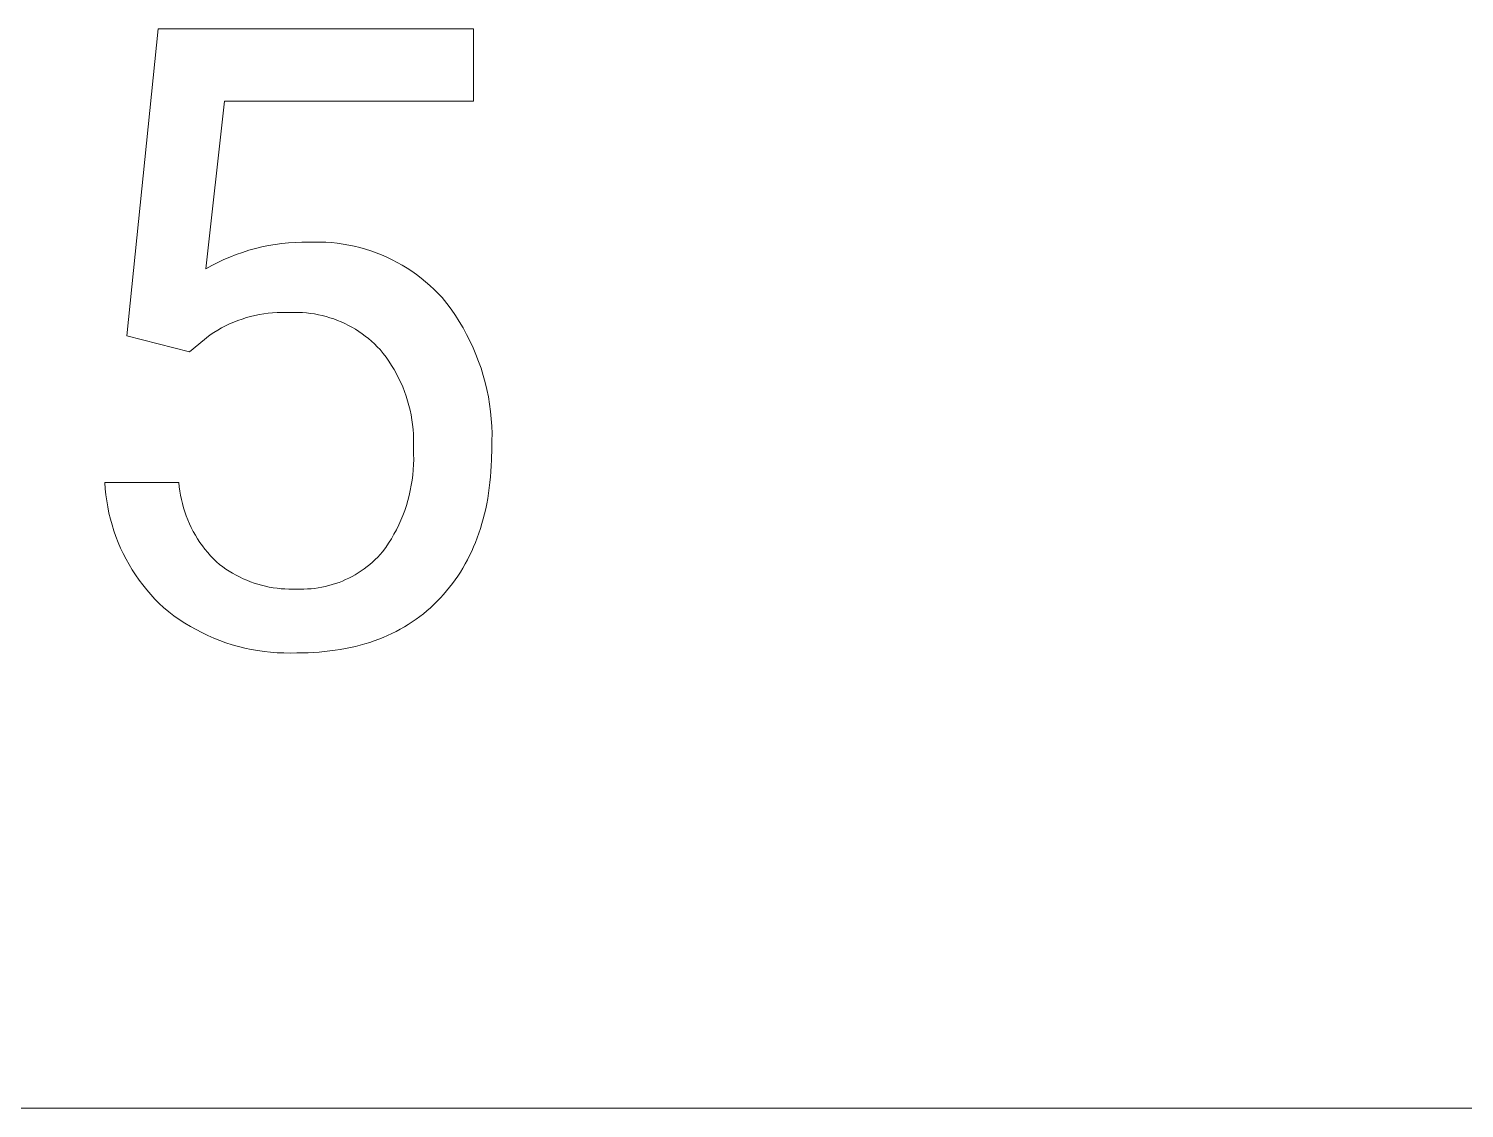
# Model space of a CAD drawing. Header units: millimetres. Extents: x 430 to 4403, y -1522 to 1254.
# Drawn here: x 3848.6 to 3936.4, y -1300.1 to -1234.2 of the extents above; entities that cross this region are included whole.
import ezdxf

# ---------------------------------------------------------------- set-up
doc = ezdxf.new("R2010")
doc.units = ezdxf.units.MM
doc.header["$MEASUREMENT"] = 0
doc.layers.add('Domyślny', color=7, linetype='Continuous', true_color=0x000000)

msp = doc.modelspace()

# ---------------------------------------------------------------- linework, layer by layer
at = {"layer": 'Domyślny', "color": 18, "lineweight": 15, "true_color": 0x000000}
for p, q in [((3854.596, -1252.929), (3856.515, -1234.169)), ((3856.515, -1234.169), (3875.791, -1234.169)), ((3875.791, -1234.169), (3875.791, -1238.588)), ((3860.563, -1238.588), (3859.425, -1248.841)), ((3875.791, -1238.588), (3860.563, -1238.588)), ((3860.899, -1248.119), (3861.282, -1247.97)), ((3861.282, -1247.97), (3861.67, -1247.834)), ((3861.67, -1247.834), (3862.061, -1247.711)), ((3862.061, -1247.711), (3862.457, -1247.602)), ((3862.457, -1247.602), (3862.856, -1247.505)), ((3862.856, -1247.505), (3863.259, -1247.423)), ((3863.259, -1247.423), (3863.663, -1247.354)), ((3863.663, -1247.354), (3864.07, -1247.298)), ((3864.07, -1247.298), (3864.479, -1247.256)), ((3864.479, -1247.256), (3864.889, -1247.228)), ((3864.889, -1247.228), (3865.299, -1247.214)), ((3865.299, -1247.214), (3865.71, -1247.214)), ((3865.71, -1247.214), (3866.061, -1247.203)), ((3866.061, -1247.203), (3866.412, -1247.204)), ((3866.412, -1247.204), (3866.763, -1247.217)), ((3866.763, -1247.217), (3867.113, -1247.242)), ((3867.113, -1247.242), (3867.462, -1247.279)), ((3867.462, -1247.279), (3867.81, -1247.328)), ((3867.81, -1247.328), (3868.156, -1247.388)), ((3868.156, -1247.388), (3868.5, -1247.46)), ((3868.5, -1247.46), (3868.841, -1247.544)), ((3868.841, -1247.544), (3869.179, -1247.639)), ((3869.179, -1247.639), (3869.513, -1247.746)), ((3869.513, -1247.746), (3869.844, -1247.864)), ((3869.844, -1247.864), (3870.171, -1247.993)), ((3870.171, -1247.993), (3870.493, -1248.133)), ((3859.425, -1248.841), (3859.784, -1248.642)), ((3859.784, -1248.642), (3860.15, -1248.455)), ((3860.15, -1248.455), (3860.522, -1248.281)), ((3860.522, -1248.281), (3860.899, -1248.119)), ((3870.493, -1248.133), (3870.81, -1248.284)), ((3870.81, -1248.284), (3871.122, -1248.445)), ((3871.122, -1248.445), (3871.428, -1248.617)), ((3871.428, -1248.617), (3871.728, -1248.8)), ((3871.728, -1248.8), (3872.022, -1248.992)), ((3872.022, -1248.992), (3872.309, -1249.194)), ((3872.309, -1249.194), (3872.589, -1249.406)), ((3872.589, -1249.406), (3872.861, -1249.627)), ((3872.861, -1249.627), (3873.127, -1249.858)), ((3873.127, -1249.858), (3873.384, -1250.097)), ((3873.384, -1250.097), (3873.632, -1250.345)), ((3873.632, -1250.345), (3873.873, -1250.601)), ((3873.873, -1250.601), (3874.153, -1250.954)), ((3863.236, -1251.553), (3862.965, -1251.589)), ((3863.507, -1251.526), (3863.236, -1251.553)), ((3863.78, -1251.509), (3863.507, -1251.526)), ((3864.053, -1251.501), (3863.78, -1251.509)), ((3864.326, -1251.503), (3864.053, -1251.501)), ((3864.598, -1251.514), (3864.326, -1251.503)), ((3864.843, -1251.507), (3864.598, -1251.514)), ((3865.088, -1251.509), (3864.843, -1251.507)), ((3865.332, -1251.52), (3865.088, -1251.509)), ((3865.576, -1251.539), (3865.332, -1251.52)), ((3865.819, -1251.566), (3865.576, -1251.539)), ((3874.153, -1250.954), (3874.421, -1251.316)), ((3874.421, -1251.316), (3874.677, -1251.688)), ((3860.631, -1252.325), (3860.389, -1252.45)), ((3860.878, -1252.208), (3860.631, -1252.325)), ((3861.128, -1252.099), (3860.878, -1252.208)), ((3861.382, -1251.999), (3861.128, -1252.099)), ((3861.64, -1251.908), (3861.382, -1251.999)), ((3861.9, -1251.826), (3861.64, -1251.908)), ((3862.163, -1251.753), (3861.9, -1251.826)), ((3862.428, -1251.689), (3862.163, -1251.753)), ((3862.696, -1251.635), (3862.428, -1251.689)), ((3862.965, -1251.589), (3862.696, -1251.635)), ((3866.061, -1251.602), (3865.819, -1251.566)), ((3866.302, -1251.646), (3866.061, -1251.602)), ((3866.541, -1251.699), (3866.302, -1251.646)), ((3866.778, -1251.76), (3866.541, -1251.699)), ((3867.013, -1251.829), (3866.778, -1251.76)), ((3867.245, -1251.907), (3867.013, -1251.829)), ((3867.474, -1251.992), (3867.245, -1251.907)), ((3867.7, -1252.086), (3867.474, -1251.992)), ((3867.923, -1252.187), (3867.7, -1252.086)), ((3868.142, -1252.296), (3867.923, -1252.187)), ((3868.357, -1252.412), (3868.142, -1252.296)), ((3868.568, -1252.536), (3868.357, -1252.412)), ((3874.677, -1251.688), (3874.92, -1252.067)), ((3874.92, -1252.067), (3875.151, -1252.455)), ((3858.42, -1253.908), (3854.596, -1252.929)), ((3859.69, -1252.877), (3858.42, -1253.908)), ((3859.918, -1252.726), (3859.69, -1252.877)), ((3860.151, -1252.584), (3859.918, -1252.726)), ((3860.389, -1252.45), (3860.151, -1252.584)), ((3868.775, -1252.668), (3868.568, -1252.536)), ((3868.977, -1252.806), (3868.775, -1252.668)), ((3869.174, -1252.951), (3868.977, -1252.806)), ((3869.365, -1253.104), (3869.174, -1252.951)), ((3869.552, -1253.262), (3869.365, -1253.104)), ((3869.732, -1253.428), (3869.552, -1253.262)), ((3875.151, -1252.455), (3875.368, -1252.85)), ((3875.368, -1252.85), (3875.572, -1253.252)), ((3875.572, -1253.252), (3875.762, -1253.66)), ((3869.907, -1253.599), (3869.732, -1253.428)), ((3870.076, -1253.776), (3869.907, -1253.599)), ((3870.263, -1254.008), (3870.076, -1253.776)), ((3870.442, -1254.246), (3870.263, -1254.008)), ((3875.762, -1253.66), (3875.938, -1254.075)), ((3875.938, -1254.075), (3876.101, -1254.496)), ((3870.613, -1254.49), (3870.442, -1254.246)), ((3870.776, -1254.74), (3870.613, -1254.49)), ((3870.93, -1254.995), (3870.776, -1254.74)), ((3871.075, -1255.255), (3870.93, -1254.995)), ((3876.101, -1254.496), (3876.249, -1254.922)), ((3876.249, -1254.922), (3876.382, -1255.352)), ((3871.212, -1255.52), (3871.075, -1255.255)), ((3871.339, -1255.789), (3871.212, -1255.52)), ((3871.458, -1256.062), (3871.339, -1255.789)), ((3876.382, -1255.352), (3876.501, -1255.787)), ((3876.501, -1255.787), (3876.606, -1256.226)), ((3871.567, -1256.34), (3871.458, -1256.062)), ((3871.666, -1256.621), (3871.567, -1256.34)), ((3871.756, -1256.905), (3871.666, -1256.621)), ((3876.606, -1256.226), (3876.696, -1256.667)), ((3876.696, -1256.667), (3876.77, -1257.112)), ((3871.837, -1257.192), (3871.756, -1256.905)), ((3871.907, -1257.481), (3871.837, -1257.192)), ((3871.968, -1257.773), (3871.907, -1257.481)), ((3876.77, -1257.112), (3876.83, -1257.559)), ((3876.83, -1257.559), (3876.875, -1258.007)), ((3872.019, -1258.066), (3871.968, -1257.773)), ((3872.06, -1258.362), (3872.019, -1258.066)), ((3872.09, -1258.658), (3872.06, -1258.362)), ((3876.875, -1258.007), (3876.904, -1258.457)), ((3876.904, -1258.457), (3876.919, -1258.908)), ((3872.111, -1258.955), (3872.09, -1258.658)), ((3872.122, -1259.253), (3872.111, -1258.955)), ((3872.123, -1259.551), (3872.122, -1259.253)), ((3876.918, -1259.359), (3876.902, -1259.809)), ((3876.919, -1258.908), (3876.918, -1259.359)), ((3872.113, -1259.849), (3872.123, -1259.551)), ((3872.127, -1260.167), (3872.113, -1259.849)), ((3872.13, -1260.486), (3872.127, -1260.167)), ((3876.902, -1259.809), (3876.89, -1260.524)), ((3872.075, -1261.441), (3872.104, -1261.123)), ((3872.104, -1261.123), (3872.122, -1260.805)), ((3872.122, -1260.805), (3872.13, -1260.486)), ((3876.875, -1260.874), (3876.853, -1261.22)), ((3876.89, -1260.524), (3876.875, -1260.874)), ((3853.272, -1262.276), (3853.247, -1261.9)), ((3853.247, -1261.9), (3857.772, -1261.9)), ((3857.772, -1261.9), (3857.797, -1262.16)), ((3871.925, -1262.385), (3871.985, -1262.072)), ((3871.985, -1262.072), (3872.035, -1261.757)), ((3872.035, -1261.757), (3872.075, -1261.441)), ((3876.792, -1261.897), (3876.752, -1262.228)), ((3876.826, -1261.561), (3876.792, -1261.897)), ((3876.853, -1261.22), (3876.826, -1261.561)), ((3853.311, -1262.65), (3853.272, -1262.276)), ((3853.362, -1263.024), (3853.311, -1262.65)), ((3857.797, -1262.16), (3857.832, -1262.419)), ((3857.832, -1262.419), (3857.875, -1262.677)), ((3857.875, -1262.677), (3857.928, -1262.933)), ((3857.928, -1262.933), (3857.989, -1263.187)), ((3871.773, -1263.004), (3871.854, -1262.696)), ((3871.854, -1262.696), (3871.925, -1262.385)), ((3876.654, -1262.877), (3876.596, -1263.194)), ((3876.706, -1262.555), (3876.654, -1262.877)), ((3876.752, -1262.228), (3876.706, -1262.555)), ((3853.425, -1263.395), (3853.362, -1263.024)), ((3853.501, -1263.764), (3853.425, -1263.395)), ((3853.59, -1264.131), (3853.501, -1263.764)), ((3857.989, -1263.187), (3858.059, -1263.439)), ((3858.059, -1263.439), (3858.137, -1263.689)), ((3858.137, -1263.689), (3858.224, -1263.936)), ((3871.469, -1263.91), (3871.58, -1263.611)), ((3871.58, -1263.611), (3871.682, -1263.309)), ((3871.682, -1263.309), (3871.773, -1263.004)), ((3876.461, -1263.813), (3876.385, -1264.116)), ((3876.532, -1263.506), (3876.461, -1263.813)), ((3876.596, -1263.194), (3876.532, -1263.506)), ((3853.691, -1264.494), (3853.59, -1264.131)), ((3853.804, -1264.853), (3853.691, -1264.494)), ((3858.224, -1263.936), (3858.32, -1264.179)), ((3858.32, -1264.179), (3858.424, -1264.419)), ((3858.424, -1264.419), (3858.536, -1264.655)), ((3858.536, -1264.655), (3858.656, -1264.888)), ((3871.076, -1264.782), (3871.217, -1264.496)), ((3871.217, -1264.496), (3871.348, -1264.205)), ((3871.348, -1264.205), (3871.469, -1263.91)), ((3876.213, -1264.707), (3876.119, -1264.995)), ((3876.302, -1264.414), (3876.213, -1264.707)), ((3876.385, -1264.116), (3876.302, -1264.414)), ((3853.929, -1265.209), (3853.804, -1264.853)), ((3854.066, -1265.56), (3853.929, -1265.209)), ((3854.215, -1265.906), (3854.066, -1265.56)), ((3858.656, -1264.888), (3858.784, -1265.116)), ((3858.784, -1265.116), (3858.92, -1265.339)), ((3858.92, -1265.339), (3859.063, -1265.558)), ((3859.063, -1265.558), (3859.214, -1265.772)), ((3870.598, -1265.61), (3870.766, -1265.339)), ((3870.766, -1265.339), (3870.926, -1265.063)), ((3870.926, -1265.063), (3871.076, -1264.782)), ((3875.91, -1265.558), (3875.797, -1265.831)), ((3876.017, -1265.279), (3875.91, -1265.558)), ((3876.119, -1264.995), (3876.017, -1265.279)), ((3854.375, -1266.247), (3854.215, -1265.906)), ((3854.547, -1266.582), (3854.375, -1266.247)), ((3859.214, -1265.772), (3859.372, -1265.98)), ((3859.372, -1265.98), (3859.537, -1266.183)), ((3859.537, -1266.183), (3859.71, -1266.38)), ((3859.71, -1266.38), (3859.888, -1266.57)), ((3869.782, -1266.611), (3869.938, -1266.457)), ((3869.938, -1266.457), (3870.089, -1266.298)), ((3870.089, -1266.298), (3870.234, -1266.133)), ((3870.234, -1266.133), (3870.421, -1265.874)), ((3870.421, -1265.874), (3870.598, -1265.61)), ((3875.552, -1266.365), (3875.42, -1266.624)), ((3875.678, -1266.1), (3875.552, -1266.365)), ((3875.797, -1265.831), (3875.678, -1266.1)), ((3854.73, -1266.912), (3854.547, -1266.582)), ((3854.924, -1267.235), (3854.73, -1266.912)), ((3855.129, -1267.551), (3854.924, -1267.235)), ((3859.888, -1266.57), (3860.074, -1266.755)), ((3860.074, -1266.755), (3860.261, -1266.906)), ((3860.261, -1266.906), (3860.454, -1267.051)), ((3860.454, -1267.051), (3860.651, -1267.189)), ((3860.651, -1267.189), (3860.853, -1267.321)), ((3860.853, -1267.321), (3861.059, -1267.445)), ((3868.744, -1267.419), (3868.928, -1267.299)), ((3868.928, -1267.299), (3869.108, -1267.173)), ((3869.108, -1267.173), (3869.284, -1267.041)), ((3869.284, -1267.041), (3869.454, -1266.903)), ((3869.454, -1266.903), (3869.621, -1266.76)), ((3869.621, -1266.76), (3869.782, -1266.611)), ((3875.139, -1267.128), (3874.989, -1267.373)), ((3875.283, -1266.879), (3875.139, -1267.128)), ((3875.42, -1266.624), (3875.283, -1266.879)), ((3855.345, -1267.86), (3855.129, -1267.551)), ((3855.571, -1268.162), (3855.345, -1267.86)), ((3855.807, -1268.456), (3855.571, -1268.162)), ((3861.059, -1267.445), (3861.269, -1267.563)), ((3861.269, -1267.563), (3861.483, -1267.674)), ((3861.483, -1267.674), (3861.701, -1267.777)), ((3861.701, -1267.777), (3861.922, -1267.873)), ((3861.922, -1267.873), (3862.146, -1267.961)), ((3862.146, -1267.961), (3862.373, -1268.042)), ((3862.373, -1268.042), (3862.602, -1268.115)), ((3862.602, -1268.115), (3862.834, -1268.18)), ((3862.834, -1268.18), (3863.068, -1268.238)), ((3866.726, -1268.253), (3866.939, -1268.201)), ((3866.939, -1268.201), (3867.15, -1268.141)), ((3867.15, -1268.141), (3867.359, -1268.075)), ((3867.359, -1268.075), (3867.566, -1268.001)), ((3867.566, -1268.001), (3867.77, -1267.921)), ((3867.77, -1267.921), (3867.972, -1267.834)), ((3867.972, -1267.834), (3868.17, -1267.74)), ((3868.17, -1267.74), (3868.365, -1267.639)), ((3868.365, -1267.639), (3868.557, -1267.532)), ((3868.557, -1267.532), (3868.744, -1267.419)), ((3874.502, -1268.079), (3874.327, -1268.304)), ((3874.67, -1267.848), (3874.502, -1268.079)), ((3874.832, -1267.613), (3874.67, -1267.848)), ((3874.989, -1267.373), (3874.832, -1267.613)), ((3856.052, -1268.741), (3855.807, -1268.456)), ((3856.308, -1269.019), (3856.052, -1268.741)), ((3856.572, -1269.287), (3856.308, -1269.019)), ((3863.068, -1268.238), (3863.304, -1268.287)), ((3863.304, -1268.287), (3863.541, -1268.329)), ((3863.541, -1268.329), (3863.78, -1268.362)), ((3863.78, -1268.362), (3864.019, -1268.388)), ((3864.019, -1268.388), (3864.26, -1268.405)), ((3864.26, -1268.405), (3864.5, -1268.414)), ((3864.5, -1268.414), (3864.741, -1268.416)), ((3864.741, -1268.416), (3864.982, -1268.409)), ((3864.982, -1268.409), (3865.201, -1268.415)), ((3865.201, -1268.415), (3865.421, -1268.414)), ((3865.421, -1268.414), (3865.64, -1268.406)), ((3865.64, -1268.406), (3865.859, -1268.39)), ((3865.859, -1268.39), (3866.077, -1268.367)), ((3866.077, -1268.367), (3866.295, -1268.336)), ((3866.295, -1268.336), (3866.511, -1268.298)), ((3866.511, -1268.298), (3866.726, -1268.253)), ((3873.767, -1268.951), (3873.568, -1269.158)), ((3873.96, -1268.74), (3873.767, -1268.951)), ((3874.147, -1268.525), (3873.96, -1268.74)), ((3874.327, -1268.304), (3874.147, -1268.525)), ((3856.845, -1269.547), (3856.572, -1269.287)), ((3857.156, -1269.798), (3856.845, -1269.547)), ((3857.475, -1270.038), (3857.156, -1269.798)), ((3872.725, -1269.918), (3872.502, -1270.092)), ((3872.943, -1269.738), (3872.725, -1269.918)), ((3873.157, -1269.551), (3872.943, -1269.738)), ((3873.365, -1269.357), (3873.157, -1269.551)), ((3873.568, -1269.158), (3873.365, -1269.357)), ((3857.802, -1270.268), (3857.475, -1270.038)), ((3858.137, -1270.487), (3857.802, -1270.268)), ((3858.478, -1270.694), (3858.137, -1270.487)), ((3858.827, -1270.89), (3858.478, -1270.694)), ((3871.312, -1270.863), (3871.059, -1270.997)), ((3871.56, -1270.721), (3871.312, -1270.863)), ((3871.803, -1270.574), (3871.56, -1270.721)), ((3872.041, -1270.42), (3871.803, -1270.574)), ((3872.274, -1270.259), (3872.041, -1270.42)), ((3872.502, -1270.092), (3872.274, -1270.259)), ((3859.181, -1271.074), (3858.827, -1270.89)), ((3859.542, -1271.246), (3859.181, -1271.074)), ((3859.908, -1271.406), (3859.542, -1271.246)), ((3860.28, -1271.553), (3859.908, -1271.406)), ((3860.656, -1271.688), (3860.28, -1271.553)), ((3861.036, -1271.81), (3860.656, -1271.688)), ((3869.44, -1271.667), (3869.153, -1271.756)), ((3869.722, -1271.572), (3869.44, -1271.667)), ((3870, -1271.47), (3869.722, -1271.572)), ((3870.272, -1271.362), (3870, -1271.47)), ((3870.539, -1271.247), (3870.272, -1271.362)), ((3870.802, -1271.125), (3870.539, -1271.247)), ((3871.059, -1270.997), (3870.802, -1271.125)), ((3861.421, -1271.92), (3861.036, -1271.81)), ((3861.808, -1272.016), (3861.421, -1271.92)), ((3862.199, -1272.1), (3861.808, -1272.016)), ((3862.593, -1272.17), (3862.199, -1272.1)), ((3862.988, -1272.227), (3862.593, -1272.17)), ((3863.385, -1272.271), (3862.988, -1272.227)), ((3863.784, -1272.301), (3863.385, -1272.271)), ((3864.183, -1272.318), (3863.784, -1272.301)), ((3864.583, -1272.322), (3864.183, -1272.318)), ((3864.982, -1272.312), (3864.583, -1272.322)), ((3865.332, -1272.308), (3864.982, -1272.312)), ((3865.677, -1272.299), (3865.332, -1272.308)), ((3866.017, -1272.282), (3865.677, -1272.299)), ((3866.352, -1272.259), (3866.017, -1272.282)), ((3866.683, -1272.229), (3866.352, -1272.259)), ((3867.009, -1272.193), (3866.683, -1272.229)), ((3867.33, -1272.15), (3867.009, -1272.193)), ((3867.646, -1272.101), (3867.33, -1272.15)), ((3867.957, -1272.045), (3867.646, -1272.101)), ((3868.263, -1271.983), (3867.957, -1272.045)), ((3868.565, -1271.914), (3868.263, -1271.983)), ((3868.862, -1271.838), (3868.565, -1271.914)), ((3869.153, -1271.756), (3868.862, -1271.838)), ((2901.529, -1300.14), (4402.973, -1300.14))]:
    msp.add_line(p, q, dxfattribs=at)

doc.saveas('drawing.dxf')
